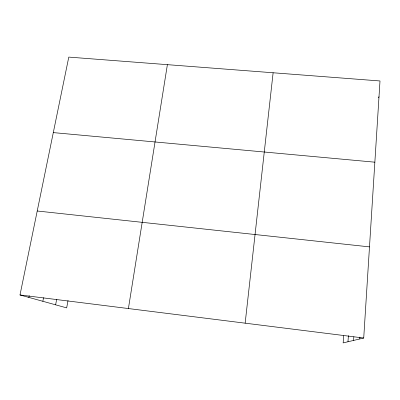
<?xml version="1.0" encoding="UTF-8"?>
<svg xmlns="http://www.w3.org/2000/svg" width="400" height="400" viewBox="0 0 400 400"><rect width="100%" height="100%" fill="white"/><g stroke="black" fill="none" stroke-linecap="round" stroke-linejoin="round"><path stroke-width="0.6" d="M343.67 335.69L343.155 342.9L363.72 338.025L380 80.965L68.785 57.1L20 294.97L66.67 307.88L68.025 300.555M359.78 338.96L359.9 337.09M353.585 340.425L353.825 336.8M347.975 341.755L348.4 335.64M245.155 323.175L273.12 72.77M128.405 308.55L167.39 64.66M55.62 304.825L56.63 299.495M42.85 301.29L43.555 297.67M28.85 297.42L29.205 295.635M378.515 97.85L379 96.745M53.3 132.605L374.855 162.185M37.22 211L369.49 246.88M20 294.97L363.72 338.025"/></g></svg>
